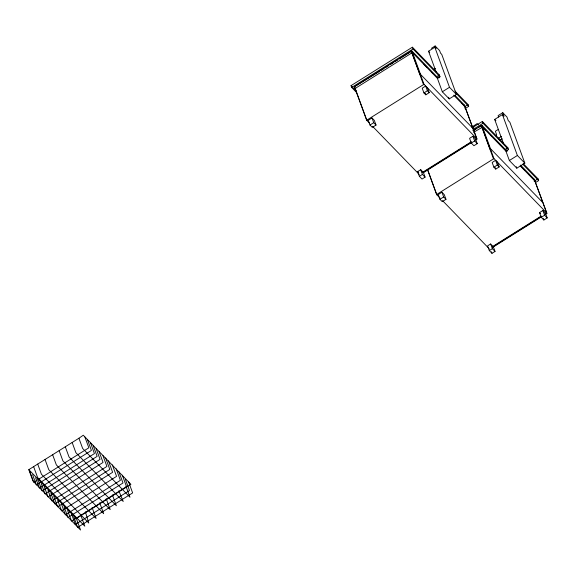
<?xml version="1.0" encoding="UTF-8"?>
<svg xmlns="http://www.w3.org/2000/svg" width="576" height="576" viewBox="0 0 576 576"><rect width="100%" height="100%" fill="white"/><g stroke="black" fill="none" stroke-linecap="round" stroke-linejoin="round"><path stroke-width="0.86" d="M471.78 127.195L477.166 123.559L478.418 124.855M78.912 438.25L83.275 435.226L130.903 484.301L76.342 518.501L28.8 469.656L78.912 438.25L82.649 448.452L129.982 497.225L125.986 486.31M356.695 92.606L351.691 87.451L351.029 85.644L412.394 47.189L439.337 74.952L439.999 76.759L437.414 78.372L412.618 52.819L411.912 52.884L355.054 88.517L355.752 88.466M351.691 87.451L413.05 48.989L439.999 76.759M369.41 123.091L366.66 120.24L354.391 86.71L411.25 51.077L420.012 74.635L420.494 74.333L411.955 51.019L411.48 51.314M354.391 86.71L379.476 71.374M380.995 70.423L384.048 68.508M385.567 67.558L388.62 65.642M390.139 64.692L393.192 62.777M394.718 61.826L397.764 59.911M399.29 58.961L410.717 51.79M431.417 48.298L435.146 45.958L439.61 50.566L440.561 53.158L441.749 54.382L456.401 94.406L449.23 98.899L442.325 91.786L437.414 78.372M436.104 71.892L428.537 51.221L434.844 47.268L436.09 48.55L435.146 45.958M472.838 128.268L420.278 74.117L420.012 74.635M433.26 69.725L435.384 68.4M366.66 120.24L424.015 84.319L476.568 138.478M366.89 120.478L367.394 120.226L366.919 120.521L354.622 86.954M439.337 74.952L437.616 76.032L439.344 77.81M371.995 117.965L368.266 120.298L369.986 125.014L372.312 127.404L376.042 125.064L374.314 120.355L371.995 117.965L373.716 122.674L376.042 125.064M369.986 125.014L373.716 122.674M423.936 92.916L427.378 90.756L429.235 92.671L425.794 94.824L423.936 92.916L422.208 88.2L425.65 86.047L427.378 90.756M442.325 91.786L449.496 87.293L456.401 94.406M475.438 140.054L476.95 139.111L464.299 104.954L463.824 105.25L461.952 103.327M464.256 106.906L468.043 104.53L468.706 106.337L464.918 108.713M472.493 127.627L482.342 121.457L507.859 147.751L508.514 149.551L505.937 151.171L482.566 127.094L473.515 132.379M473.155 129.434L482.998 123.264L508.514 149.551M472.86 130.572L481.428 125.582L489.96 148.903L490.442 148.601L481.903 125.287L478.382 127.498M473.81 130.363L476.856 128.448M505.937 151.171L509.357 160.51L516.809 168.192L524.837 163.159L509.868 122.256L508.262 120.6L506.945 116.993L502.762 112.687L498.082 115.625L498.607 117.065M503.446 143.402L494.676 119.426L502.416 114.581L504.086 116.302L502.762 112.687M472.918 136.246L469.57 138.341L471.298 143.05L473.904 145.742L477.252 143.647L475.531 138.931L472.918 136.246L474.638 140.954L477.252 143.647M417.643 171.605L420.703 169.682L423.374 172.433L425.095 177.149L422.035 179.064L419.364 176.314L417.643 171.605L418.709 172.699M422.244 172.526L471.29 141.79M423.137 172.447L471.434 142.178M475.207 139.817L476.712 138.866M423.374 172.685L471.665 142.416M471.298 143.05L474.638 140.954M419.364 176.314L422.424 174.398L425.095 177.149M498.197 129.478L495.367 131.256L496.706 134.899L495.274 135.799M501.581 136.339L498.298 138.298L500.069 140.17L502.02 138.946M500.069 140.17L501.991 138.866M542.779 202.543L490.226 148.385L489.96 148.903M507.859 147.751L505.562 149.184L507.427 151.106M439.978 198L436.608 194.508L493.963 158.587L546.516 212.746L545.011 213.696M436.838 194.746L437.342 194.494L436.867 194.796L427.673 169.704M441.943 192.233L438.214 194.573L439.934 199.282L442.26 201.672L445.99 199.332L444.262 194.623L441.943 192.233L443.664 196.942L445.99 199.332M495.598 160.315L492.156 162.468L493.884 167.184L495.742 169.092L499.183 166.939L497.455 162.23L495.598 160.315L497.326 165.024L499.183 166.939M439.934 199.282L443.664 196.942M493.884 167.184L497.326 165.024M509.357 160.51L517.385 155.477L524.837 163.159M533.772 179.518L534.247 179.222L546.89 213.379L545.386 214.322M534.204 181.174L537.991 178.798L538.654 180.605L535.622 182.506M539.518 212.609L542.866 210.514L545.479 213.206L547.2 217.915L543.852 220.01L541.246 217.318L539.518 212.609L540.562 213.689M490.651 243.958L487.591 245.873L489.312 250.582L491.983 253.332L495.043 251.417L493.315 246.708L490.651 243.958L492.372 248.666L495.043 251.417M492.941 246.326L541.238 216.058M493.085 246.715L541.382 216.446M545.155 214.085L546.66 213.142M492.566 247.428L541.613 216.691M541.246 217.318L544.586 215.222L547.2 217.915M489.312 250.582L492.372 248.666M75.226 524.542L129.506 490.522L125.395 479.29M428.537 51.221L429.689 52.402M494.676 119.426L495.914 120.708M454.961 91.051L468.043 104.53M455.623 92.858L468.706 106.337M523.282 163.642L537.991 178.798M522.713 164.182L538.654 180.605M411.955 51.019L438.127 77.983M454.954 95.321L464.299 104.954M423.943 64.159L427.061 67.37M431.424 71.863L432.67 73.145M464.76 106.207L476.95 139.111M453.708 95.155L464.962 106.754M481.903 125.287L506.83 150.97M520.538 165.096L534.247 179.222M483.919 128.153L486.41 130.723M490.774 135.216L492.019 136.498M521.935 167.321L524.426 169.891M528.79 174.384L530.035 175.666M520.157 165.823L534.91 181.03M423.518 84.6L411.25 51.077M493.466 158.868L481.198 125.345M351.029 85.644L356.033 90.799M372.521 126.295L419.22 174.42M442.469 200.57L488.549 248.047M118.843 490.788L123.221 501.466L75.888 452.693L72.151 442.483M546.89 213.379L534.708 180.475L534.233 180.778L534.434 181.325M542.866 210.514L544.586 215.222M543.283 218.441L543.852 220.01M502.416 114.581L517.385 155.477M516.24 166.637L516.809 168.192M482.342 121.457L482.998 123.264M490.226 148.385L493.963 158.587M495.166 167.522L495.742 169.092M473.285 126.252L473.839 127.771M434.844 47.268L449.496 87.293M448.618 97.229L449.23 98.899M491.407 251.762L491.983 253.332M489.168 248.688L489.312 249.084M427.507 87.955L429.235 92.671M412.394 47.189L413.05 48.989M420.278 74.117L424.015 84.319M425.218 93.254L425.794 94.824M427.442 169.466L436.608 194.508M420.703 169.682L422.424 174.398M128.448 481.471L132.638 492.934L77.63 527.407L73.728 516.73M122.328 475.164L126.518 486.626L71.518 521.107L67.644 510.538M118.8 471.535L122.998 482.998L67.99 517.471L64.123 506.902M116.215 468.864L120.406 480.334L65.405 514.807L61.531 504.238M112.37 464.911L116.568 476.374L61.56 510.847L57.694 500.278M108.425 460.843L112.622 472.306L57.614 506.786L53.748 496.217M105.624 457.956L109.822 469.418L54.814 503.899L50.947 493.33M102.974 455.666L106.913 466.423L51.905 500.904L48.038 490.334M99.115 451.692L103.054 462.449L48.046 496.922L44.179 486.36M96.127 448.61L100.066 459.367L45 493.877L41.234 483.595M112.37 494.849L116.366 505.757L69.034 456.984L65.297 446.782M93.211 445.608L97.15 456.365L42.084 490.874L38.318 480.593M90.511 442.829L94.45 453.586L39.384 488.095L35.618 477.814M87.48 439.697L91.418 450.454L36.353 484.97L32.587 474.682M84.895 437.033L88.834 447.79L33.768 482.306L30.002 472.018M106.207 498.708L110.203 509.623L62.87 460.85L59.134 450.641M99.706 502.79L103.694 513.698L56.362 464.926L52.625 454.723M92.117 507.542L96.106 518.458L48.773 469.685L45.043 459.475M80.914 515.527L84.823 526.205L37.627 477.576L33.718 466.898M76.342 518.501L80.568 530.042L32.94 480.96L28.8 469.656M71.302 513.331L75.37 524.448M37.706 464.069L41.443 474.278L88.776 523.051L85.363 511.776"/></g></svg>
